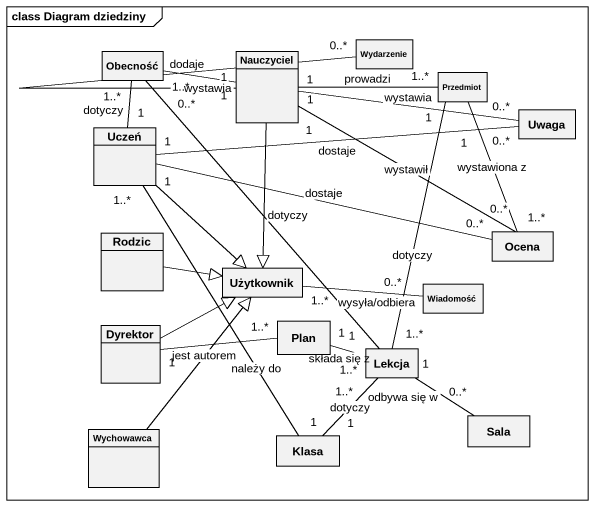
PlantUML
@startuml
mainframe class Diagram dziedziny
hide circle
hide empty members
class Obecność
class Nauczyciel
class Wydarzenie
class Przedmiot
class Uwaga
class Uczeń
class Rodzic
class Ocena
class Użytkownik
class Wiadomość
class Dyrektor
class Plan
class Lekcja
class Wychowawca
class Klasa
class Sala
Obecność "1..*" -- "1" Uczeń : dotyczy
Obecność "0..*" -- "1" Lekcja : dotyczy
Nauczyciel "1" -left- "1..*" Obecność : wystawia
Nauczyciel "1" -right- "0..*" Wydarzenie : dodaje
Nauczyciel "1" -right- "1..*" Przedmiot : prowadzi
Nauczyciel "1" -right- "0..*" Uwaga : wystawia
Nauczyciel "1" -- "0..*" Ocena : wystawił
Nauczyciel --|> Użytkownik
Uwaga "0..*" -left- "1" Uczeń : dostaje
Uczeń "1" -right- "0..*" Ocena : dostaje
Uczeń --|> Użytkownik
Uczeń "1..*" -- "1" Klasa : należy do
Rodzic -right-|> Użytkownik
Ocena "1..*" -up- "1" Przedmiot : wystawiona z
Użytkownik "1..*" -right- "0..*" Wiadomość : wysyła/odbiera
Dyrektor -right-|> Użytkownik
Dyrektor "1" -right- "1..*" Plan : jest autorem
Plan "1" -right- "1..*" Lekcja : składa się z
Lekcja "1..*" -up- "1" Przedmiot : dotyczy
Lekcja "1..*" -- "1" Klasa : dotyczy
Lekcja "1" -- "0..*" Sala : odbywa się w
Wychowawca -up-|> Użytkownik
@enduml
